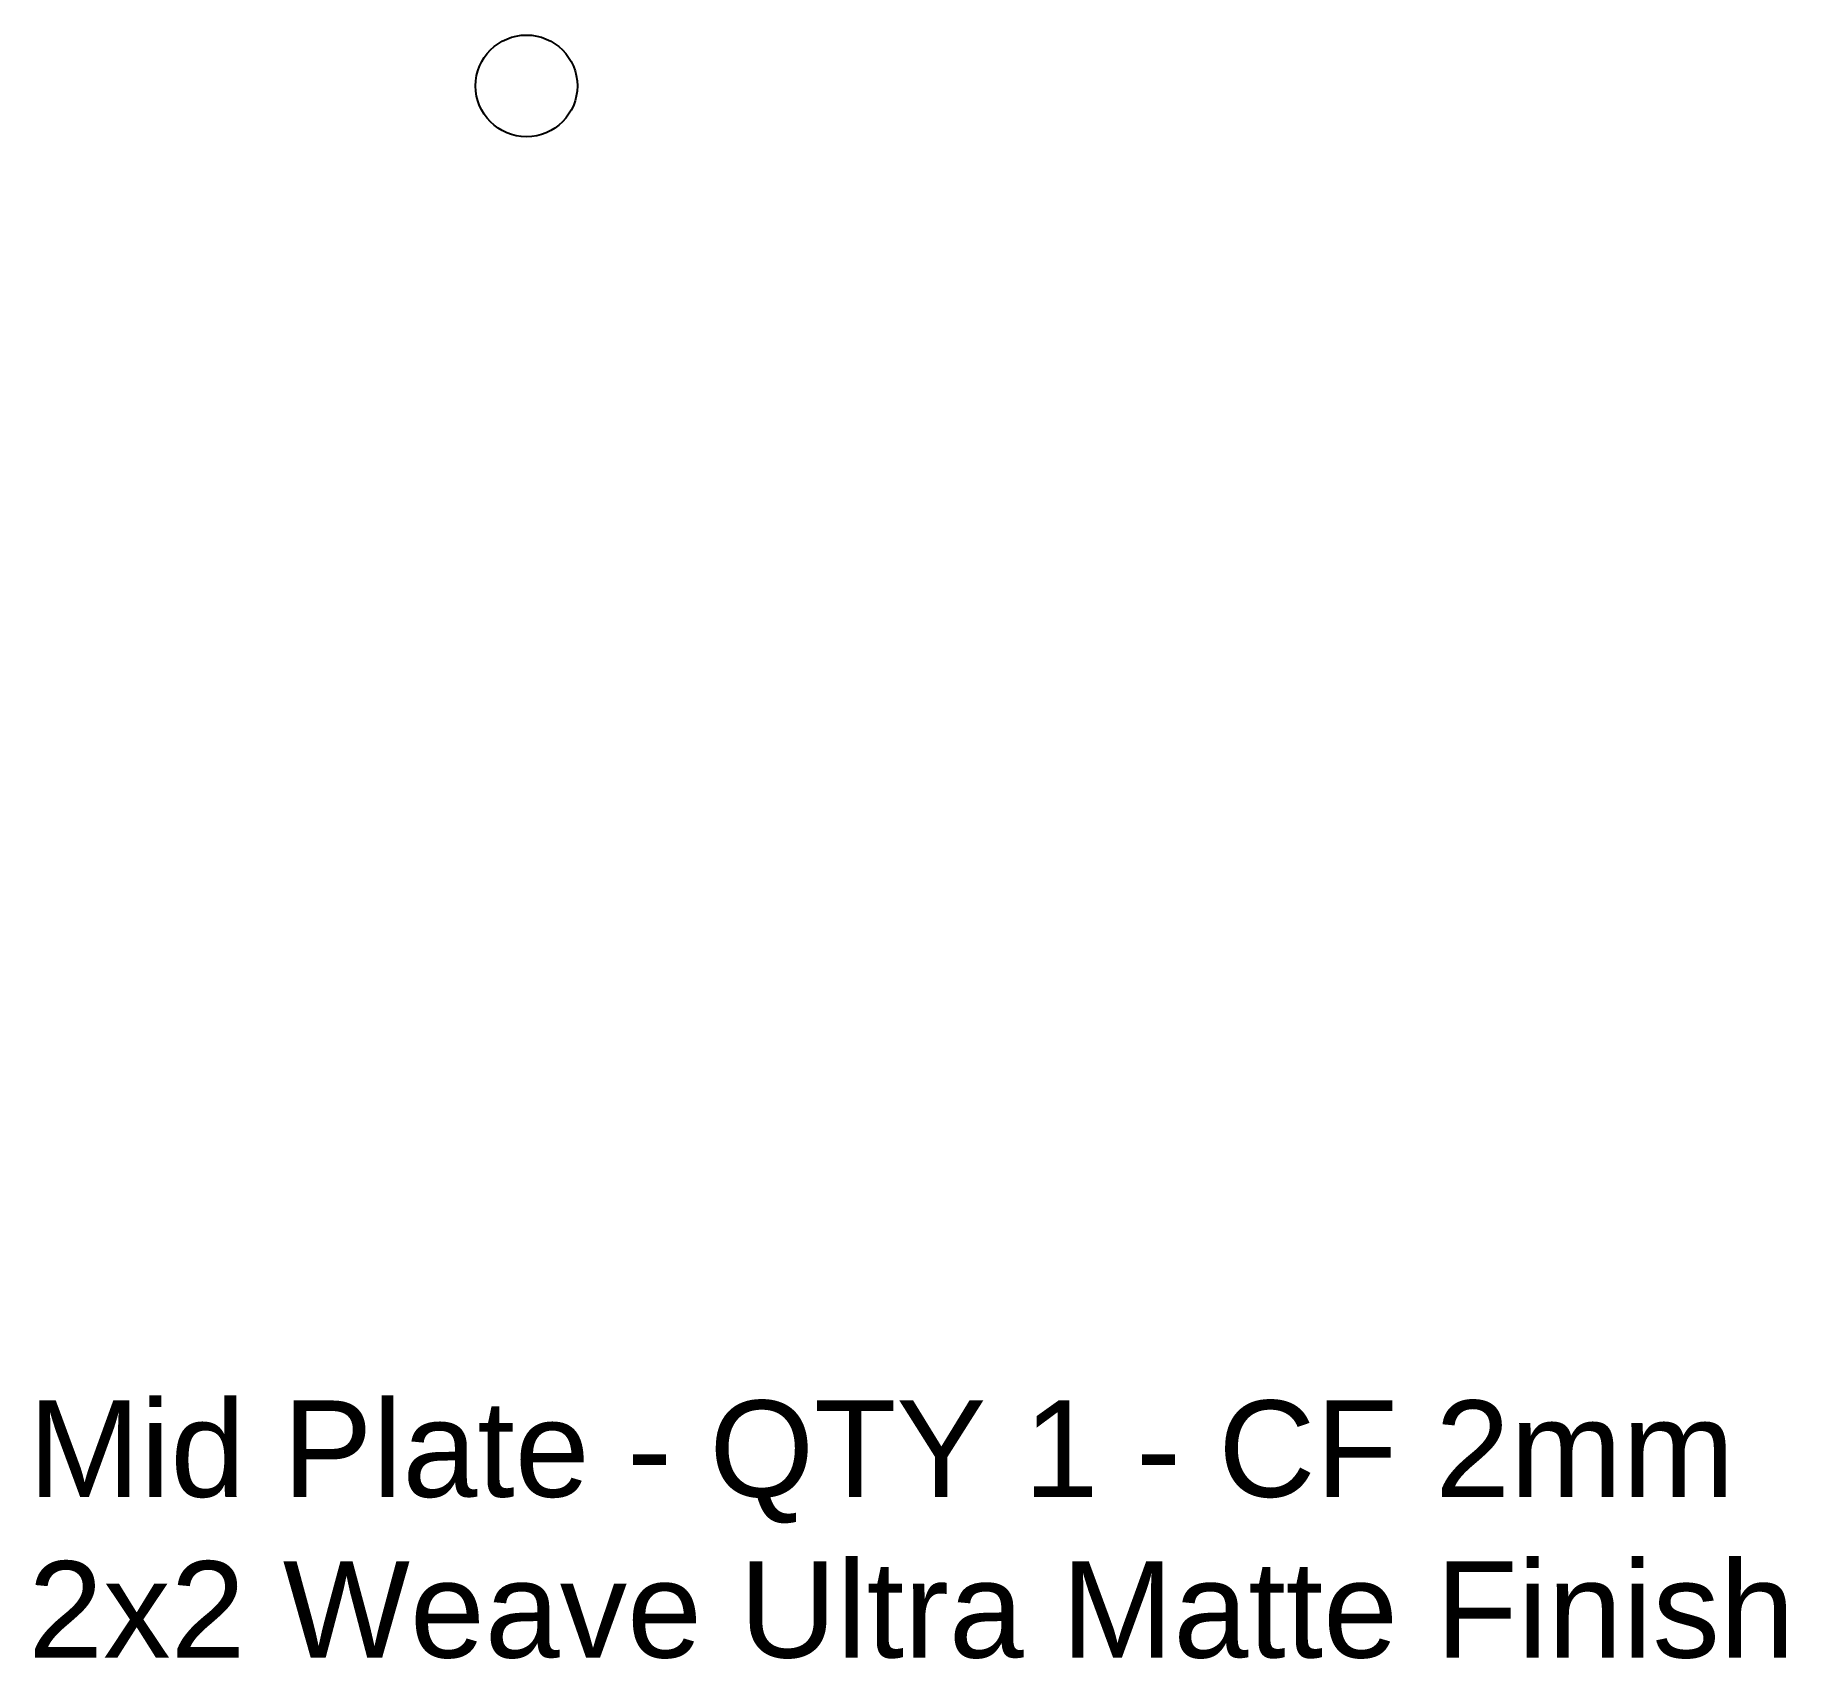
# Model space of a CAD drawing. Header units: inches. Extents: x -21 to 51.6, y -41.4 to 26.
import ezdxf

# ---------------------------------------------------------------- set-up
doc = ezdxf.new("R2010")
doc.units = ezdxf.units.IN
doc.header["$MEASUREMENT"] = 0
doc.layers.add('Mid Plate v3', color=210, linetype='Continuous')
doc.styles.get("Standard").update_dxf_attribs({"font": 'arial.ttf'})

msp = doc.modelspace()

# ---------------------------------------------------------------- linework, layer by layer
at = {"layer": 'Mid Plate v3'}
msp.add_circle((-0.655, 23.88), 2.11, dxfattribs=at)

# ---------------------------------------------------------------- texts
at = {"layer": 'Mid Plate v3', "insert": (-21.324, -30.656), "char_height": 4, "attachment_point": 1}
msp.add_mtext_dynamic_manual_height_columns('Mid Plate - QTY 1 - CF 2mm 2x2 Weave Ultra Matte Finish', width=77.18879, gutter_width=1, heights=[0], dxfattribs=at)

doc.saveas('drawing.dxf')
